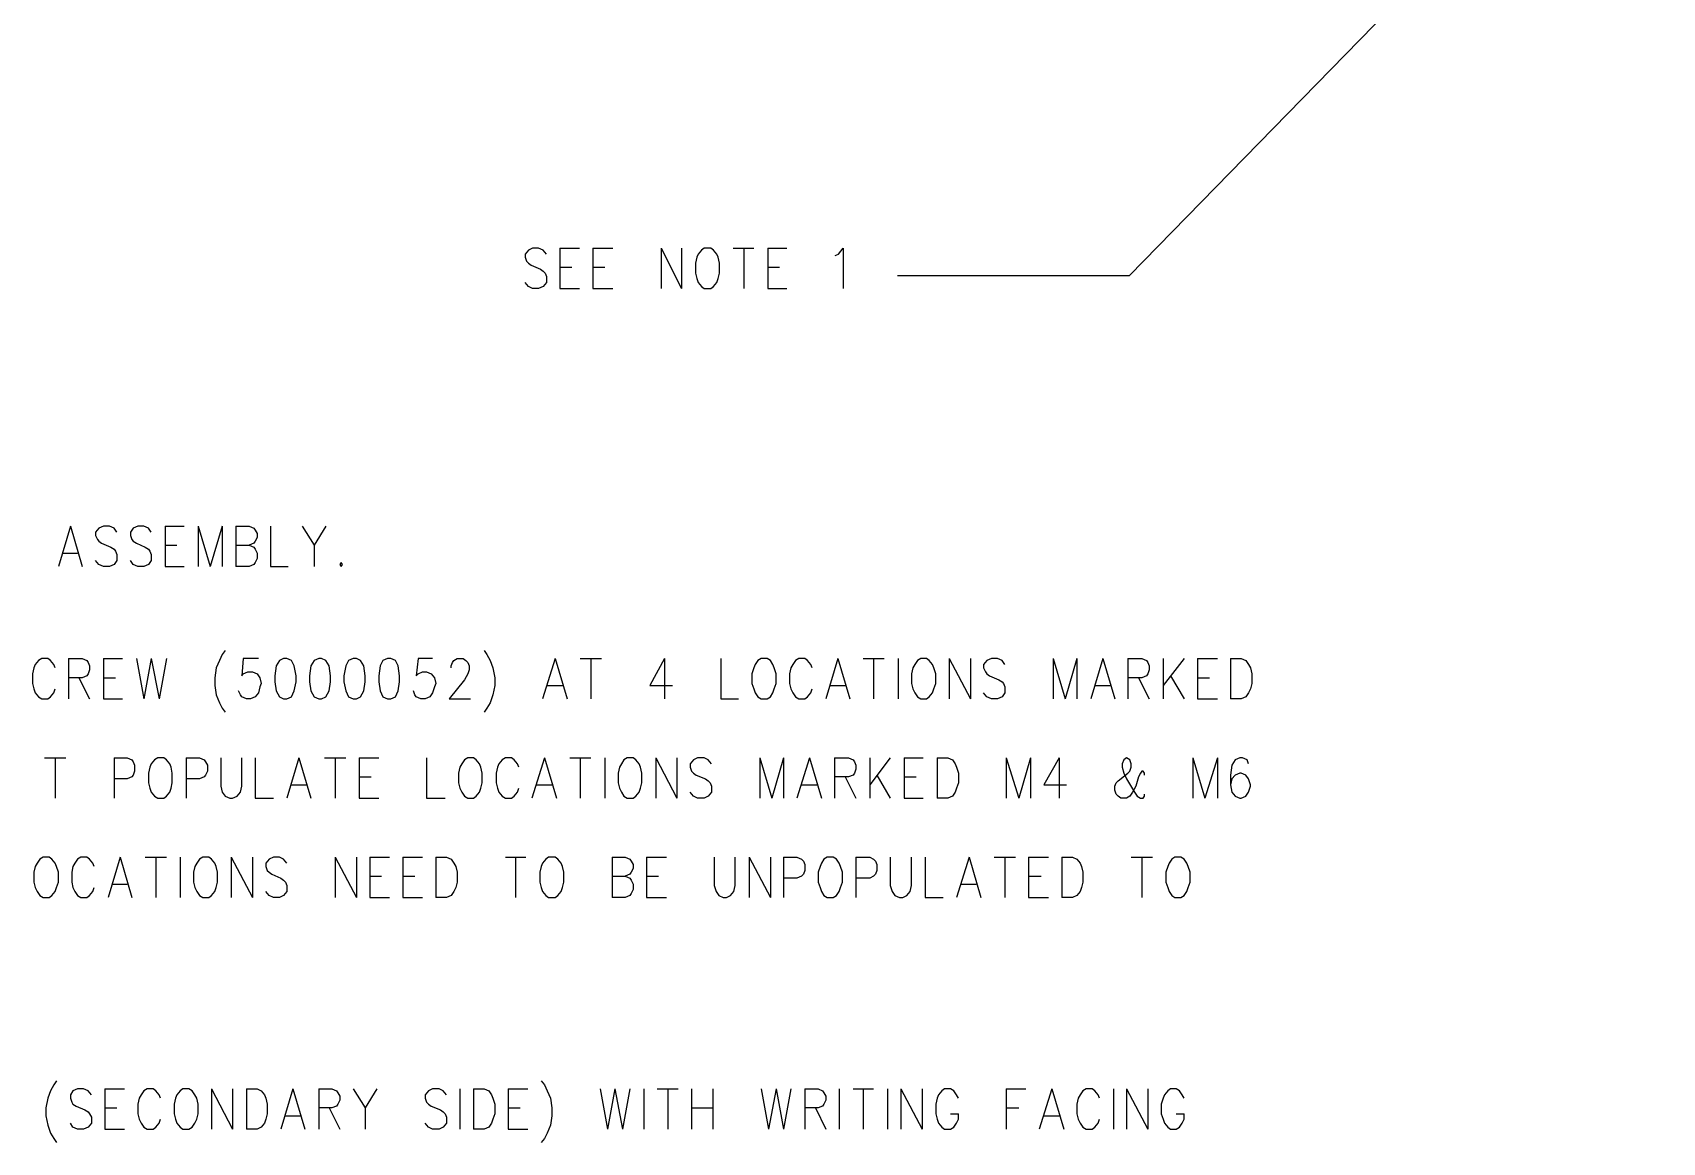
# Model space of a CAD drawing. Extents: x 11.9 to 28.1, y 10.8 to 21.2.
# Drawn here: x 14.092 to 16.553, y 12.674 to 14.351 of the extents above; entities that cross this region are included whole.
import ezdxf

# ---------------------------------------------------------------- set-up
doc = ezdxf.new("R2010")
doc.units = 0
doc.header["$MEASUREMENT"] = 0
doc.layers.add('LAYNR1', color=2, linetype='Continuous')

msp = doc.modelspace()

# ---------------------------------------------------------------- linework, layer by layer
at = {"layer": 'LAYNR1', "color": 7}
for points in [[(16.553, 14.808), (15.748, 13.983)], [(14.868, 14.016), (14.863, 14.022), (14.856, 14.025), (14.847, 14.025), (14.841, 14.022), (14.836, 14.016), (14.836, 14.011)], [(14.836, 14.011), (14.838, 14.005), (14.841, 14.002), (14.845, 13.999), (14.859, 13.993), (14.863, 13.99), (14.866, 13.987)], [(14.888, 14.025), (14.888, 13.964)], [(14.888, 14.025), (14.918, 14.025)], [(14.938, 14.025), (14.938, 13.964)], [(14.938, 14.025), (14.968, 14.025)], [(15.041, 14.025), (15.041, 13.964)], [(15.041, 14.025), (15.072, 13.964)], [(15.072, 14.025), (15.072, 13.964)], [(15.095, 14.011), (15.093, 14.002), (15.093, 13.987)], [(15.106, 14.025), (15.102, 14.022), (15.097, 14.016), (15.095, 14.011)], [(15.127, 14.011), (15.125, 14.016), (15.12, 14.022), (15.116, 14.025), (15.106, 14.025)], [(15.129, 13.987), (15.129, 14.002), (15.127, 14.011)], [(15.15, 14.025), (15.181, 14.025)], [(15.166, 14.025), (15.166, 13.964)], [(15.202, 14.025), (15.202, 13.964)], [(15.202, 14.025), (15.231, 14.025)], [(15.304, 14.014), (15.309, 14.016), (15.316, 14.025), (15.316, 13.964)], [(14.866, 13.987), (14.868, 13.982), (14.868, 13.973), (14.863, 13.967), (14.856, 13.964)], [(14.888, 13.996), (14.906, 13.996)], [(14.938, 13.996), (14.956, 13.996)], [(15.093, 13.987), (15.095, 13.979), (15.097, 13.973), (15.102, 13.967), (15.106, 13.964)], [(15.116, 13.964), (15.12, 13.967), (15.125, 13.973), (15.127, 13.979), (15.129, 13.987)], [(15.202, 13.996), (15.22, 13.996)], [(15.748, 13.983), (15.398, 13.983)], [(14.847, 13.964), (14.841, 13.967), (14.836, 13.973)], [(14.856, 13.964), (14.847, 13.964)], [(14.888, 13.964), (14.918, 13.964)], [(14.938, 13.964), (14.968, 13.964)], [(15.106, 13.964), (15.116, 13.964)], [(15.202, 13.964), (15.231, 13.964)], [(14.149, 13.605), (14.131, 13.544)], [(14.149, 13.605), (14.167, 13.544)], [(14.219, 13.596), (14.215, 13.602), (14.208, 13.605), (14.199, 13.605), (14.192, 13.602), (14.187, 13.596), (14.187, 13.591)], [(14.187, 13.591), (14.19, 13.585), (14.192, 13.582), (14.196, 13.579), (14.21, 13.573), (14.215, 13.57), (14.217, 13.567)], [(14.271, 13.596), (14.267, 13.602), (14.26, 13.605), (14.251, 13.605), (14.244, 13.602), (14.24, 13.596), (14.24, 13.591)], [(14.24, 13.591), (14.242, 13.585), (14.244, 13.582), (14.249, 13.579), (14.262, 13.573), (14.267, 13.57), (14.269, 13.567)], [(14.292, 13.605), (14.292, 13.544)], [(14.292, 13.605), (14.321, 13.605)], [(14.342, 13.605), (14.342, 13.544)], [(14.342, 13.605), (14.36, 13.544)], [(14.378, 13.605), (14.36, 13.544)], [(14.378, 13.605), (14.378, 13.544)], [(14.399, 13.605), (14.399, 13.544)], [(14.399, 13.605), (14.419, 13.605), (14.426, 13.602), (14.428, 13.599), (14.431, 13.594), (14.431, 13.588), (14.428, 13.582), (14.426, 13.579), (14.419, 13.576)], [(14.451, 13.605), (14.451, 13.544)], [(14.499, 13.605), (14.517, 13.576), (14.517, 13.544)], [(14.535, 13.605), (14.517, 13.576)], [(14.137, 13.564), (14.16, 13.564)], [(14.217, 13.567), (14.219, 13.562), (14.219, 13.553), (14.215, 13.547), (14.208, 13.544)], [(14.269, 13.567), (14.271, 13.562), (14.271, 13.553), (14.267, 13.547), (14.26, 13.544)], [(14.292, 13.576), (14.31, 13.576)], [(14.399, 13.576), (14.419, 13.576), (14.426, 13.573), (14.428, 13.57), (14.431, 13.564), (14.431, 13.556), (14.428, 13.55), (14.426, 13.547), (14.419, 13.544)], [(14.199, 13.544), (14.192, 13.547), (14.187, 13.553)], [(14.208, 13.544), (14.199, 13.544)], [(14.251, 13.544), (14.244, 13.547), (14.24, 13.553)], [(14.26, 13.544), (14.251, 13.544)], [(14.292, 13.544), (14.321, 13.544)], [(14.419, 13.544), (14.399, 13.544)], [(14.451, 13.544), (14.478, 13.544)], [(14.558, 13.55), (14.556, 13.547), (14.558, 13.544)], [(14.558, 13.544), (14.56, 13.547), (14.558, 13.55)], [(14.383, 13.417), (14.378, 13.411), (14.374, 13.402), (14.369, 13.391)], [(14.774, 13.417), (14.778, 13.411), (14.783, 13.402), (14.787, 13.391)], [(14.094, 13.391), (14.092, 13.382), (14.092, 13.367)], [(14.126, 13.391), (14.124, 13.396), (14.119, 13.402), (14.115, 13.405), (14.106, 13.405), (14.101, 13.402), (14.096, 13.396), (14.094, 13.391)], [(14.146, 13.405), (14.146, 13.344)], [(14.146, 13.405), (14.167, 13.405), (14.174, 13.402), (14.176, 13.399), (14.178, 13.394), (14.178, 13.388), (14.176, 13.382), (14.174, 13.379), (14.167, 13.376), (14.146, 13.376)], [(14.199, 13.405), (14.199, 13.344)], [(14.199, 13.405), (14.228, 13.405)], [(14.249, 13.405), (14.26, 13.344)], [(14.271, 13.405), (14.26, 13.344)], [(14.271, 13.405), (14.283, 13.344)], [(14.294, 13.405), (14.283, 13.344)], [(14.369, 13.391), (14.367, 13.376), (14.367, 13.364), (14.369, 13.35), (14.374, 13.338), (14.378, 13.33), (14.383, 13.324)], [(14.433, 13.405), (14.41, 13.405), (14.408, 13.379), (14.41, 13.382), (14.417, 13.385), (14.424, 13.385), (14.431, 13.382), (14.435, 13.376), (14.437, 13.367)], [(14.471, 13.405), (14.465, 13.402), (14.46, 13.394), (14.458, 13.379), (14.458, 13.37), (14.46, 13.356), (14.465, 13.347), (14.471, 13.344)], [(14.476, 13.344), (14.483, 13.347), (14.487, 13.356), (14.49, 13.37), (14.49, 13.379), (14.487, 13.394), (14.483, 13.402), (14.476, 13.405), (14.471, 13.405)], [(14.524, 13.405), (14.517, 13.402), (14.512, 13.394), (14.51, 13.379), (14.51, 13.37), (14.512, 13.356), (14.517, 13.347), (14.524, 13.344)], [(14.528, 13.344), (14.535, 13.347), (14.54, 13.356), (14.542, 13.37), (14.542, 13.379), (14.54, 13.394), (14.535, 13.402), (14.528, 13.405), (14.524, 13.405)], [(14.576, 13.405), (14.569, 13.402), (14.565, 13.394), (14.562, 13.379), (14.562, 13.37), (14.565, 13.356), (14.569, 13.347), (14.576, 13.344)], [(14.581, 13.344), (14.587, 13.347), (14.592, 13.356), (14.594, 13.37), (14.594, 13.379), (14.592, 13.394), (14.587, 13.402), (14.581, 13.405), (14.576, 13.405)], [(14.628, 13.405), (14.621, 13.402), (14.617, 13.394), (14.615, 13.379), (14.615, 13.37), (14.617, 13.356), (14.621, 13.347), (14.628, 13.344)], [(14.633, 13.344), (14.64, 13.347), (14.644, 13.356), (14.646, 13.37), (14.646, 13.379), (14.644, 13.394), (14.64, 13.402), (14.633, 13.405), (14.628, 13.405)], [(14.696, 13.405), (14.674, 13.405), (14.671, 13.379), (14.674, 13.382), (14.681, 13.385), (14.687, 13.385), (14.694, 13.382), (14.699, 13.376), (14.701, 13.367)], [(14.724, 13.391), (14.724, 13.394), (14.726, 13.399), (14.728, 13.402), (14.733, 13.405), (14.742, 13.405), (14.746, 13.402), (14.749, 13.399), (14.751, 13.394), (14.751, 13.388), (14.749, 13.382), (14.744, 13.373), (14.721, 13.344)], [(14.787, 13.391), (14.79, 13.376), (14.79, 13.364), (14.787, 13.35), (14.783, 13.338), (14.778, 13.33), (14.774, 13.324)], [(14.881, 13.405), (14.862, 13.344)], [(14.881, 13.405), (14.899, 13.344)], [(14.919, 13.405), (14.951, 13.405)], [(14.935, 13.405), (14.935, 13.344)], [(15.046, 13.405), (15.024, 13.364), (15.058, 13.364)], [(15.046, 13.405), (15.046, 13.344)], [(15.131, 13.405), (15.131, 13.344)], [(15.181, 13.391), (15.178, 13.382), (15.178, 13.367)], [(15.192, 13.405), (15.187, 13.402), (15.183, 13.396), (15.181, 13.391)], [(15.212, 13.391), (15.21, 13.396), (15.206, 13.402), (15.201, 13.405), (15.192, 13.405)], [(15.215, 13.367), (15.215, 13.382), (15.212, 13.391)], [(15.237, 13.391), (15.235, 13.382), (15.235, 13.367)], [(15.269, 13.391), (15.267, 13.396), (15.262, 13.402), (15.258, 13.405), (15.249, 13.405), (15.244, 13.402), (15.24, 13.396), (15.237, 13.391)], [(15.308, 13.405), (15.29, 13.344)], [(15.308, 13.405), (15.326, 13.344)], [(15.346, 13.405), (15.378, 13.405)], [(15.362, 13.405), (15.362, 13.344)], [(15.399, 13.405), (15.399, 13.344)], [(15.421, 13.391), (15.419, 13.382), (15.419, 13.367)], [(15.433, 13.405), (15.428, 13.402), (15.424, 13.396), (15.421, 13.391)], [(15.453, 13.391), (15.451, 13.396), (15.446, 13.402), (15.442, 13.405), (15.433, 13.405)], [(15.456, 13.367), (15.456, 13.382), (15.453, 13.391)], [(15.476, 13.405), (15.476, 13.344)], [(15.476, 13.405), (15.508, 13.344)], [(15.508, 13.405), (15.508, 13.344)], [(15.56, 13.396), (15.556, 13.402), (15.549, 13.405), (15.54, 13.405), (15.533, 13.402), (15.528, 13.396), (15.528, 13.391)], [(15.528, 13.391), (15.531, 13.385), (15.533, 13.382), (15.537, 13.379), (15.551, 13.373), (15.556, 13.37), (15.558, 13.367)], [(15.633, 13.405), (15.633, 13.344)], [(15.633, 13.405), (15.651, 13.344)], [(15.669, 13.405), (15.651, 13.344)], [(15.669, 13.405), (15.669, 13.344)], [(15.708, 13.405), (15.69, 13.344)], [(15.708, 13.405), (15.726, 13.344)], [(15.746, 13.405), (15.746, 13.344)], [(15.746, 13.405), (15.767, 13.405), (15.774, 13.402), (15.776, 13.399), (15.778, 13.394), (15.778, 13.388), (15.776, 13.382), (15.774, 13.379), (15.767, 13.376), (15.746, 13.376)], [(15.799, 13.405), (15.799, 13.344)], [(15.831, 13.405), (15.799, 13.364)], [(15.851, 13.405), (15.851, 13.344)], [(15.851, 13.405), (15.881, 13.405)], [(15.901, 13.405), (15.901, 13.344)], [(15.901, 13.405), (15.917, 13.405), (15.924, 13.402), (15.928, 13.396), (15.931, 13.391)], [(15.931, 13.391), (15.933, 13.382), (15.933, 13.367)], [(14.092, 13.367), (14.094, 13.359), (14.096, 13.353), (14.101, 13.347), (14.106, 13.344)], [(14.162, 13.376), (14.178, 13.344)], [(14.199, 13.376), (14.217, 13.376)], [(14.437, 13.367), (14.435, 13.362), (14.433, 13.353), (14.428, 13.347), (14.421, 13.344)], [(14.701, 13.367), (14.699, 13.362), (14.696, 13.353), (14.692, 13.347), (14.685, 13.344)], [(14.869, 13.364), (14.892, 13.364)], [(15.178, 13.367), (15.181, 13.359), (15.183, 13.353), (15.187, 13.347), (15.192, 13.344)], [(15.201, 13.344), (15.206, 13.347), (15.21, 13.353), (15.212, 13.359), (15.215, 13.367)], [(15.235, 13.367), (15.237, 13.359), (15.24, 13.353), (15.244, 13.347), (15.249, 13.344)], [(15.296, 13.364), (15.319, 13.364)], [(15.419, 13.367), (15.421, 13.359), (15.424, 13.353), (15.428, 13.347), (15.433, 13.344)], [(15.442, 13.344), (15.446, 13.347), (15.451, 13.353), (15.453, 13.359), (15.456, 13.367)], [(15.558, 13.367), (15.56, 13.362), (15.56, 13.353), (15.556, 13.347), (15.549, 13.344)], [(15.696, 13.364), (15.719, 13.364)], [(15.762, 13.376), (15.778, 13.344)], [(15.81, 13.379), (15.831, 13.344)], [(15.851, 13.376), (15.869, 13.376)], [(15.933, 13.367), (15.931, 13.359), (15.928, 13.353), (15.924, 13.347), (15.917, 13.344)], [(14.106, 13.344), (14.115, 13.344)], [(14.115, 13.344), (14.119, 13.347), (14.124, 13.353), (14.126, 13.359)], [(14.199, 13.344), (14.228, 13.344)], [(14.415, 13.344), (14.408, 13.347), (14.406, 13.35), (14.403, 13.356)], [(14.421, 13.344), (14.415, 13.344)], [(14.471, 13.344), (14.476, 13.344)], [(14.524, 13.344), (14.528, 13.344)], [(14.576, 13.344), (14.581, 13.344)], [(14.628, 13.344), (14.633, 13.344)], [(14.678, 13.344), (14.671, 13.347), (14.669, 13.35), (14.667, 13.356)], [(14.685, 13.344), (14.678, 13.344)], [(14.721, 13.344), (14.753, 13.344)], [(15.131, 13.344), (15.158, 13.344)], [(15.192, 13.344), (15.201, 13.344)], [(15.249, 13.344), (15.258, 13.344)], [(15.258, 13.344), (15.262, 13.347), (15.267, 13.353), (15.269, 13.359)], [(15.433, 13.344), (15.442, 13.344)], [(15.54, 13.344), (15.533, 13.347), (15.528, 13.353)], [(15.549, 13.344), (15.54, 13.344)], [(15.851, 13.344), (15.881, 13.344)], [(15.917, 13.344), (15.901, 13.344)], [(14.11, 13.255), (14.142, 13.255)], [(14.126, 13.255), (14.126, 13.194)], [(14.215, 13.255), (14.215, 13.194)], [(14.215, 13.255), (14.235, 13.255), (14.242, 13.252), (14.244, 13.249), (14.246, 13.244), (14.246, 13.235), (14.244, 13.229), (14.242, 13.226), (14.235, 13.223), (14.215, 13.223)], [(14.269, 13.241), (14.267, 13.232), (14.267, 13.217)], [(14.281, 13.255), (14.276, 13.252), (14.271, 13.246), (14.269, 13.241)], [(14.301, 13.241), (14.299, 13.246), (14.294, 13.252), (14.29, 13.255), (14.281, 13.255)], [(14.303, 13.217), (14.303, 13.232), (14.301, 13.241)], [(14.324, 13.255), (14.324, 13.194)], [(14.324, 13.255), (14.344, 13.255), (14.351, 13.252), (14.353, 13.249), (14.356, 13.244), (14.356, 13.235), (14.353, 13.229), (14.351, 13.226), (14.344, 13.223), (14.324, 13.223)], [(14.376, 13.255), (14.376, 13.212), (14.378, 13.203), (14.383, 13.197), (14.39, 13.194)], [(14.394, 13.194), (14.401, 13.197), (14.406, 13.203), (14.408, 13.212), (14.408, 13.255)], [(14.428, 13.255), (14.428, 13.194)], [(14.494, 13.255), (14.476, 13.194)], [(14.494, 13.255), (14.512, 13.194)], [(14.533, 13.255), (14.565, 13.255)], [(14.549, 13.255), (14.549, 13.194)], [(14.585, 13.255), (14.585, 13.194)], [(14.585, 13.255), (14.615, 13.255)], [(14.687, 13.255), (14.687, 13.194)], [(14.737, 13.241), (14.735, 13.232), (14.735, 13.217)], [(14.749, 13.255), (14.744, 13.252), (14.74, 13.246), (14.737, 13.241)], [(14.769, 13.241), (14.767, 13.246), (14.762, 13.252), (14.758, 13.255), (14.749, 13.255)], [(14.771, 13.217), (14.771, 13.232), (14.769, 13.241)], [(14.794, 13.241), (14.792, 13.232), (14.792, 13.217)], [(14.826, 13.241), (14.824, 13.246), (14.819, 13.252), (14.815, 13.255), (14.806, 13.255), (14.801, 13.252), (14.796, 13.246), (14.794, 13.241)], [(14.865, 13.255), (14.846, 13.194)], [(14.865, 13.255), (14.883, 13.194)], [(14.903, 13.255), (14.935, 13.255)], [(14.919, 13.255), (14.919, 13.194)], [(14.956, 13.255), (14.956, 13.194)], [(14.978, 13.241), (14.976, 13.232), (14.976, 13.217)], [(14.99, 13.255), (14.985, 13.252), (14.981, 13.246), (14.978, 13.241)], [(15.01, 13.241), (15.008, 13.246), (15.003, 13.252), (14.999, 13.255), (14.99, 13.255)], [(15.012, 13.217), (15.012, 13.232), (15.01, 13.241)], [(15.033, 13.255), (15.033, 13.194)], [(15.033, 13.255), (15.065, 13.194)], [(15.065, 13.255), (15.065, 13.194)], [(15.117, 13.246), (15.112, 13.252), (15.106, 13.255), (15.096, 13.255), (15.09, 13.252), (15.085, 13.246), (15.085, 13.241)], [(15.085, 13.241), (15.087, 13.235), (15.09, 13.232), (15.094, 13.229), (15.108, 13.223), (15.112, 13.22), (15.115, 13.217)], [(15.19, 13.255), (15.19, 13.194)], [(15.19, 13.255), (15.208, 13.194)], [(15.226, 13.255), (15.208, 13.194)], [(15.226, 13.255), (15.226, 13.194)], [(15.265, 13.255), (15.246, 13.194)], [(15.265, 13.255), (15.283, 13.194)], [(15.303, 13.255), (15.303, 13.194)], [(15.303, 13.255), (15.324, 13.255), (15.331, 13.252), (15.333, 13.249), (15.335, 13.244), (15.335, 13.238), (15.333, 13.232), (15.331, 13.229), (15.324, 13.226), (15.303, 13.226)], [(15.356, 13.255), (15.356, 13.194)], [(15.387, 13.255), (15.356, 13.214)], [(15.408, 13.255), (15.408, 13.194)], [(15.408, 13.255), (15.437, 13.255)], [(15.458, 13.255), (15.458, 13.194)], [(15.458, 13.255), (15.474, 13.255), (15.481, 13.252), (15.485, 13.246), (15.487, 13.241)], [(15.487, 13.241), (15.49, 13.232), (15.49, 13.217)], [(15.562, 13.255), (15.562, 13.194)], [(15.562, 13.255), (15.581, 13.194)], [(15.599, 13.255), (15.581, 13.194)], [(15.599, 13.255), (15.599, 13.194)], [(15.642, 13.255), (15.619, 13.214), (15.653, 13.214)], [(15.642, 13.255), (15.642, 13.194)], [(15.728, 13.217), (15.731, 13.22), (15.746, 13.232), (15.749, 13.235), (15.751, 13.241)], [(15.751, 13.241), (15.751, 13.246), (15.749, 13.252), (15.744, 13.255), (15.74, 13.252), (15.737, 13.246), (15.737, 13.241)], [(15.737, 13.241), (15.74, 13.232), (15.744, 13.223), (15.756, 13.203), (15.76, 13.197), (15.765, 13.194)], [(15.844, 13.255), (15.844, 13.194)], [(15.844, 13.255), (15.862, 13.194)], [(15.881, 13.255), (15.862, 13.194)], [(15.881, 13.255), (15.881, 13.194)], [(15.928, 13.246), (15.926, 13.252), (15.919, 13.255), (15.915, 13.255), (15.908, 13.252), (15.903, 13.244), (15.901, 13.229), (15.901, 13.214), (15.903, 13.203), (15.908, 13.197), (15.915, 13.194)], [(14.267, 13.217), (14.269, 13.209), (14.271, 13.203), (14.276, 13.197), (14.281, 13.194)], [(14.29, 13.194), (14.294, 13.197), (14.299, 13.203), (14.301, 13.209), (14.303, 13.217)], [(14.585, 13.226), (14.603, 13.226)], [(14.735, 13.217), (14.737, 13.209), (14.74, 13.203), (14.744, 13.197), (14.749, 13.194)], [(14.758, 13.194), (14.762, 13.197), (14.767, 13.203), (14.769, 13.209), (14.771, 13.217)], [(14.792, 13.217), (14.794, 13.209), (14.796, 13.203), (14.801, 13.197), (14.806, 13.194)], [(14.976, 13.217), (14.978, 13.209), (14.981, 13.203), (14.985, 13.197), (14.99, 13.194)], [(14.999, 13.194), (15.003, 13.197), (15.008, 13.203), (15.01, 13.209), (15.012, 13.217)], [(15.115, 13.217), (15.117, 13.212), (15.117, 13.203), (15.112, 13.197), (15.106, 13.194)], [(15.319, 13.226), (15.335, 13.194)], [(15.367, 13.229), (15.387, 13.194)], [(15.408, 13.226), (15.426, 13.226)], [(15.49, 13.217), (15.487, 13.209), (15.485, 13.203), (15.481, 13.197), (15.474, 13.194)], [(15.735, 13.194), (15.731, 13.197), (15.728, 13.2), (15.726, 13.206), (15.726, 13.212), (15.728, 13.217)], [(15.771, 13.229), (15.771, 13.232), (15.769, 13.235), (15.767, 13.235), (15.765, 13.232), (15.762, 13.226), (15.758, 13.212), (15.753, 13.203), (15.749, 13.197), (15.744, 13.194)], [(15.917, 13.194), (15.924, 13.197), (15.928, 13.203), (15.931, 13.212), (15.931, 13.214), (15.928, 13.223), (15.924, 13.229), (15.917, 13.232), (15.915, 13.232), (15.908, 13.229), (15.903, 13.223), (15.901, 13.214)], [(14.281, 13.194), (14.29, 13.194)], [(14.39, 13.194), (14.394, 13.194)], [(14.428, 13.194), (14.456, 13.194)], [(14.483, 13.214), (14.506, 13.214)], [(14.585, 13.194), (14.615, 13.194)], [(14.687, 13.194), (14.715, 13.194)], [(14.749, 13.194), (14.758, 13.194)], [(14.806, 13.194), (14.815, 13.194)], [(14.815, 13.194), (14.819, 13.197), (14.824, 13.203), (14.826, 13.209)], [(14.853, 13.214), (14.876, 13.214)], [(14.99, 13.194), (14.999, 13.194)], [(15.096, 13.194), (15.09, 13.197), (15.085, 13.203)], [(15.106, 13.194), (15.096, 13.194)], [(15.253, 13.214), (15.276, 13.214)], [(15.408, 13.194), (15.437, 13.194)], [(15.474, 13.194), (15.458, 13.194)], [(15.744, 13.194), (15.735, 13.194)], [(15.765, 13.194), (15.769, 13.194)], [(15.769, 13.194), (15.771, 13.197), (15.771, 13.2)], [(15.915, 13.194), (15.917, 13.194)], [(14.108, 13.105), (14.103, 13.102), (14.099, 13.096), (14.096, 13.091)], [(14.128, 13.091), (14.126, 13.096), (14.121, 13.102), (14.117, 13.105), (14.108, 13.105)], [(14.185, 13.091), (14.183, 13.096), (14.178, 13.102), (14.174, 13.105), (14.165, 13.105), (14.16, 13.102), (14.156, 13.096), (14.153, 13.091)], [(14.224, 13.105), (14.206, 13.044)], [(14.224, 13.105), (14.242, 13.044)], [(14.262, 13.105), (14.294, 13.105)], [(14.278, 13.105), (14.278, 13.044)], [(14.315, 13.105), (14.315, 13.044)], [(14.349, 13.105), (14.344, 13.102), (14.34, 13.096), (14.337, 13.091)], [(14.369, 13.091), (14.367, 13.096), (14.362, 13.102), (14.358, 13.105), (14.349, 13.105)], [(14.392, 13.105), (14.392, 13.044)], [(14.392, 13.105), (14.424, 13.044)], [(14.424, 13.105), (14.424, 13.044)], [(14.476, 13.096), (14.471, 13.102), (14.465, 13.105), (14.456, 13.105), (14.449, 13.102), (14.444, 13.096), (14.444, 13.091)], [(14.549, 13.105), (14.549, 13.044)], [(14.549, 13.105), (14.581, 13.044)], [(14.581, 13.105), (14.581, 13.044)], [(14.601, 13.105), (14.601, 13.044)], [(14.601, 13.105), (14.631, 13.105)], [(14.651, 13.105), (14.651, 13.044)], [(14.651, 13.105), (14.681, 13.105)], [(14.701, 13.105), (14.701, 13.044)], [(14.701, 13.105), (14.717, 13.105), (14.724, 13.102), (14.728, 13.096), (14.731, 13.091)], [(14.806, 13.105), (14.837, 13.105)], [(14.821, 13.105), (14.821, 13.044)], [(14.871, 13.105), (14.867, 13.102), (14.862, 13.096), (14.86, 13.091)], [(14.892, 13.091), (14.89, 13.096), (14.885, 13.102), (14.881, 13.105), (14.871, 13.105)], [(14.967, 13.105), (14.967, 13.044)], [(14.967, 13.105), (14.987, 13.105), (14.994, 13.102), (14.996, 13.099), (14.999, 13.094), (14.999, 13.088), (14.996, 13.082), (14.994, 13.079), (14.987, 13.076)], [(15.019, 13.105), (15.019, 13.044)], [(15.019, 13.105), (15.049, 13.105)], [(15.121, 13.105), (15.121, 13.062), (15.124, 13.053), (15.128, 13.047), (15.135, 13.044)], [(15.14, 13.044), (15.146, 13.047), (15.151, 13.053), (15.153, 13.062), (15.153, 13.105)], [(15.174, 13.105), (15.174, 13.044)], [(15.174, 13.105), (15.206, 13.044)], [(15.206, 13.105), (15.206, 13.044)], [(15.226, 13.105), (15.226, 13.044)], [(15.226, 13.105), (15.246, 13.105), (15.253, 13.102), (15.256, 13.099), (15.258, 13.094), (15.258, 13.085), (15.256, 13.079), (15.253, 13.076), (15.246, 13.073), (15.226, 13.073)], [(15.292, 13.105), (15.287, 13.102), (15.283, 13.096), (15.281, 13.091)], [(15.312, 13.091), (15.31, 13.096), (15.306, 13.102), (15.301, 13.105), (15.292, 13.105)], [(15.335, 13.105), (15.335, 13.044)], [(15.335, 13.105), (15.356, 13.105), (15.362, 13.102), (15.365, 13.099), (15.367, 13.094), (15.367, 13.085), (15.365, 13.079), (15.362, 13.076), (15.356, 13.073), (15.335, 13.073)], [(15.387, 13.105), (15.387, 13.062), (15.39, 13.053), (15.394, 13.047), (15.401, 13.044)], [(15.406, 13.044), (15.412, 13.047), (15.417, 13.053), (15.419, 13.062), (15.419, 13.105)], [(15.44, 13.105), (15.44, 13.044)], [(15.506, 13.105), (15.487, 13.044)], [(15.506, 13.105), (15.524, 13.044)], [(15.544, 13.105), (15.576, 13.105)], [(15.56, 13.105), (15.56, 13.044)], [(15.596, 13.105), (15.596, 13.044)], [(15.596, 13.105), (15.626, 13.105)], [(15.646, 13.105), (15.646, 13.044)], [(15.646, 13.105), (15.662, 13.105), (15.669, 13.102), (15.674, 13.096), (15.676, 13.091)], [(15.751, 13.105), (15.783, 13.105)], [(15.767, 13.105), (15.767, 13.044)], [(15.817, 13.105), (15.812, 13.102), (15.808, 13.096), (15.806, 13.091)], [(15.837, 13.091), (15.835, 13.096), (15.831, 13.102), (15.826, 13.105), (15.817, 13.105)], [(14.096, 13.091), (14.094, 13.082), (14.094, 13.067)], [(14.131, 13.067), (14.131, 13.082), (14.128, 13.091)], [(14.153, 13.091), (14.151, 13.082), (14.151, 13.067)], [(14.337, 13.091), (14.335, 13.082), (14.335, 13.067)], [(14.371, 13.067), (14.371, 13.082), (14.369, 13.091)], [(14.444, 13.091), (14.446, 13.085), (14.449, 13.082), (14.453, 13.079), (14.467, 13.073), (14.471, 13.07), (14.474, 13.067)], [(14.601, 13.076), (14.619, 13.076)], [(14.651, 13.076), (14.669, 13.076)], [(14.731, 13.091), (14.733, 13.082), (14.733, 13.067)], [(14.86, 13.091), (14.858, 13.082), (14.858, 13.067)], [(14.894, 13.067), (14.894, 13.082), (14.892, 13.091)], [(14.967, 13.076), (14.987, 13.076), (14.994, 13.073), (14.996, 13.07), (14.999, 13.064), (14.999, 13.056), (14.996, 13.05), (14.994, 13.047), (14.987, 13.044)], [(15.019, 13.076), (15.037, 13.076)], [(15.281, 13.091), (15.278, 13.082), (15.278, 13.067)], [(15.315, 13.067), (15.315, 13.082), (15.312, 13.091)], [(15.596, 13.076), (15.615, 13.076)], [(15.676, 13.091), (15.678, 13.082), (15.678, 13.067)], [(15.806, 13.091), (15.803, 13.082), (15.803, 13.067)], [(15.84, 13.067), (15.84, 13.082), (15.837, 13.091)], [(14.094, 13.067), (14.096, 13.059), (14.099, 13.053), (14.103, 13.047), (14.108, 13.044)], [(14.108, 13.044), (14.117, 13.044)], [(14.117, 13.044), (14.121, 13.047), (14.126, 13.053), (14.128, 13.059), (14.131, 13.067)], [(14.151, 13.067), (14.153, 13.059), (14.156, 13.053), (14.16, 13.047), (14.165, 13.044)], [(14.165, 13.044), (14.174, 13.044)], [(14.174, 13.044), (14.178, 13.047), (14.183, 13.053), (14.185, 13.059)], [(14.212, 13.064), (14.235, 13.064)], [(14.335, 13.067), (14.337, 13.059), (14.34, 13.053), (14.344, 13.047), (14.349, 13.044)], [(14.349, 13.044), (14.358, 13.044)], [(14.358, 13.044), (14.362, 13.047), (14.367, 13.053), (14.369, 13.059), (14.371, 13.067)], [(14.456, 13.044), (14.449, 13.047), (14.444, 13.053)], [(14.465, 13.044), (14.456, 13.044)], [(14.474, 13.067), (14.476, 13.062), (14.476, 13.053), (14.471, 13.047), (14.465, 13.044)], [(14.601, 13.044), (14.631, 13.044)], [(14.651, 13.044), (14.681, 13.044)], [(14.717, 13.044), (14.701, 13.044)], [(14.733, 13.067), (14.731, 13.059), (14.728, 13.053), (14.724, 13.047), (14.717, 13.044)], [(14.858, 13.067), (14.86, 13.059), (14.862, 13.053), (14.867, 13.047), (14.871, 13.044)], [(14.871, 13.044), (14.881, 13.044)], [(14.881, 13.044), (14.885, 13.047), (14.89, 13.053), (14.892, 13.059), (14.894, 13.067)], [(14.987, 13.044), (14.967, 13.044)], [(15.019, 13.044), (15.049, 13.044)], [(15.135, 13.044), (15.14, 13.044)], [(15.278, 13.067), (15.281, 13.059), (15.283, 13.053), (15.287, 13.047), (15.292, 13.044)], [(15.292, 13.044), (15.301, 13.044)], [(15.301, 13.044), (15.306, 13.047), (15.31, 13.053), (15.312, 13.059), (15.315, 13.067)], [(15.401, 13.044), (15.406, 13.044)], [(15.44, 13.044), (15.467, 13.044)], [(15.494, 13.064), (15.517, 13.064)], [(15.596, 13.044), (15.626, 13.044)], [(15.662, 13.044), (15.646, 13.044)], [(15.678, 13.067), (15.676, 13.059), (15.674, 13.053), (15.669, 13.047), (15.662, 13.044)], [(15.803, 13.067), (15.806, 13.059), (15.808, 13.053), (15.812, 13.047), (15.817, 13.044)], [(15.817, 13.044), (15.826, 13.044)], [(15.826, 13.044), (15.831, 13.047), (15.835, 13.053), (15.837, 13.059), (15.84, 13.067)], [(14.128, 12.767), (14.124, 12.761), (14.119, 12.752), (14.115, 12.741)], [(14.181, 12.746), (14.176, 12.752), (14.169, 12.755), (14.16, 12.755), (14.153, 12.752), (14.149, 12.746), (14.149, 12.741)], [(14.201, 12.755), (14.201, 12.694)], [(14.201, 12.755), (14.231, 12.755)], [(14.285, 12.741), (14.283, 12.746), (14.278, 12.752), (14.274, 12.755), (14.265, 12.755), (14.26, 12.752), (14.256, 12.746), (14.253, 12.741)], [(14.319, 12.755), (14.315, 12.752), (14.31, 12.746), (14.308, 12.741)], [(14.34, 12.741), (14.337, 12.746), (14.333, 12.752), (14.328, 12.755), (14.319, 12.755)], [(14.362, 12.755), (14.362, 12.694)], [(14.362, 12.755), (14.394, 12.694)], [(14.394, 12.755), (14.394, 12.694)], [(14.415, 12.755), (14.415, 12.694)], [(14.415, 12.755), (14.431, 12.755), (14.437, 12.752), (14.442, 12.746), (14.444, 12.741)], [(14.485, 12.755), (14.467, 12.694)], [(14.485, 12.755), (14.503, 12.694)], [(14.524, 12.755), (14.524, 12.694)], [(14.524, 12.755), (14.544, 12.755), (14.551, 12.752), (14.553, 12.749), (14.556, 12.744), (14.556, 12.738), (14.553, 12.732), (14.551, 12.729), (14.544, 12.726), (14.524, 12.726)], [(14.576, 12.755), (14.594, 12.726), (14.594, 12.694)], [(14.612, 12.755), (14.594, 12.726)], [(14.717, 12.746), (14.712, 12.752), (14.706, 12.755), (14.696, 12.755), (14.69, 12.752), (14.685, 12.746), (14.685, 12.741)], [(14.737, 12.755), (14.737, 12.694)], [(14.758, 12.755), (14.758, 12.694)], [(14.758, 12.755), (14.774, 12.755), (14.781, 12.752), (14.785, 12.746), (14.787, 12.741)], [(14.81, 12.755), (14.81, 12.694)], [(14.81, 12.755), (14.84, 12.755)], [(14.86, 12.767), (14.865, 12.761), (14.869, 12.752), (14.874, 12.741)], [(14.949, 12.755), (14.96, 12.694)], [(14.971, 12.755), (14.96, 12.694)], [(14.971, 12.755), (14.983, 12.694)], [(14.994, 12.755), (14.983, 12.694)], [(15.015, 12.755), (15.015, 12.694)], [(15.035, 12.755), (15.067, 12.755)], [(15.051, 12.755), (15.051, 12.694)], [(15.087, 12.755), (15.087, 12.694)], [(15.119, 12.755), (15.119, 12.694)], [(15.192, 12.755), (15.203, 12.694)], [(15.215, 12.755), (15.203, 12.694)], [(15.215, 12.755), (15.226, 12.694)], [(15.237, 12.755), (15.226, 12.694)], [(15.258, 12.755), (15.258, 12.694)], [(15.258, 12.755), (15.278, 12.755), (15.285, 12.752), (15.287, 12.749), (15.29, 12.744), (15.29, 12.738), (15.287, 12.732), (15.285, 12.729), (15.278, 12.726), (15.258, 12.726)], [(15.31, 12.755), (15.31, 12.694)], [(15.331, 12.755), (15.362, 12.755)], [(15.346, 12.755), (15.346, 12.694)], [(15.383, 12.755), (15.383, 12.694)], [(15.403, 12.755), (15.403, 12.694)], [(15.403, 12.755), (15.435, 12.694)], [(15.435, 12.755), (15.435, 12.694)], [(15.49, 12.741), (15.487, 12.746), (15.483, 12.752), (15.478, 12.755), (15.469, 12.755), (15.465, 12.752), (15.46, 12.746), (15.458, 12.741)], [(15.562, 12.755), (15.562, 12.694)], [(15.562, 12.755), (15.592, 12.755)], [(15.631, 12.755), (15.612, 12.694)], [(15.631, 12.755), (15.649, 12.694)], [(15.703, 12.741), (15.701, 12.746), (15.696, 12.752), (15.692, 12.755), (15.683, 12.755), (15.678, 12.752), (15.674, 12.746), (15.671, 12.741)], [(15.724, 12.755), (15.724, 12.694)], [(15.744, 12.755), (15.744, 12.694)], [(15.744, 12.755), (15.776, 12.694)], [(15.776, 12.755), (15.776, 12.694)], [(15.831, 12.741), (15.828, 12.746), (15.824, 12.752), (15.819, 12.755), (15.81, 12.755), (15.806, 12.752), (15.801, 12.746), (15.799, 12.741)], [(14.115, 12.741), (14.112, 12.726), (14.112, 12.714), (14.115, 12.7), (14.119, 12.688), (14.124, 12.68), (14.128, 12.674)], [(14.149, 12.741), (14.151, 12.735), (14.153, 12.732), (14.158, 12.729), (14.171, 12.723), (14.176, 12.72), (14.178, 12.717)], [(14.201, 12.726), (14.219, 12.726)], [(14.253, 12.741), (14.251, 12.732), (14.251, 12.717)], [(14.308, 12.741), (14.306, 12.732), (14.306, 12.717)], [(14.342, 12.717), (14.342, 12.732), (14.34, 12.741)], [(14.444, 12.741), (14.446, 12.732), (14.446, 12.717)], [(14.54, 12.726), (14.556, 12.694)], [(14.685, 12.741), (14.687, 12.735), (14.69, 12.732), (14.694, 12.729), (14.708, 12.723), (14.712, 12.72), (14.715, 12.717)], [(14.787, 12.741), (14.79, 12.732), (14.79, 12.717)], [(14.81, 12.726), (14.828, 12.726)], [(14.874, 12.741), (14.876, 12.726), (14.876, 12.714), (14.874, 12.7), (14.869, 12.688), (14.865, 12.68), (14.86, 12.674)], [(15.087, 12.726), (15.119, 12.726)], [(15.274, 12.726), (15.29, 12.694)], [(15.458, 12.741), (15.456, 12.732), (15.456, 12.717)], [(15.562, 12.726), (15.581, 12.726)], [(15.671, 12.741), (15.669, 12.732), (15.669, 12.717)], [(15.799, 12.741), (15.796, 12.732), (15.796, 12.717)], [(14.16, 12.694), (14.153, 12.697), (14.149, 12.703)], [(14.178, 12.717), (14.181, 12.712), (14.181, 12.703), (14.176, 12.697), (14.169, 12.694)], [(14.251, 12.717), (14.253, 12.709), (14.256, 12.703), (14.26, 12.697), (14.265, 12.694)], [(14.274, 12.694), (14.278, 12.697), (14.283, 12.703), (14.285, 12.709)], [(14.306, 12.717), (14.308, 12.709), (14.31, 12.703), (14.315, 12.697), (14.319, 12.694)], [(14.328, 12.694), (14.333, 12.697), (14.337, 12.703), (14.34, 12.709), (14.342, 12.717)], [(14.446, 12.717), (14.444, 12.709), (14.442, 12.703), (14.437, 12.697), (14.431, 12.694)], [(14.474, 12.714), (14.496, 12.714)], [(14.696, 12.694), (14.69, 12.697), (14.685, 12.703)], [(14.715, 12.717), (14.717, 12.712), (14.717, 12.703), (14.712, 12.697), (14.706, 12.694)], [(14.79, 12.717), (14.787, 12.709), (14.785, 12.703), (14.781, 12.697), (14.774, 12.694)], [(15.456, 12.717), (15.458, 12.709), (15.46, 12.703), (15.465, 12.697), (15.469, 12.694)], [(15.478, 12.694), (15.483, 12.697), (15.487, 12.703), (15.49, 12.709), (15.49, 12.717)], [(15.478, 12.717), (15.49, 12.717)], [(15.619, 12.714), (15.642, 12.714)], [(15.669, 12.717), (15.671, 12.709), (15.674, 12.703), (15.678, 12.697), (15.683, 12.694)], [(15.692, 12.694), (15.696, 12.697), (15.701, 12.703), (15.703, 12.709)], [(15.796, 12.717), (15.799, 12.709), (15.801, 12.703), (15.806, 12.697), (15.81, 12.694)], [(15.819, 12.694), (15.824, 12.697), (15.828, 12.703), (15.831, 12.709), (15.831, 12.717)], [(15.819, 12.717), (15.831, 12.717)], [(14.169, 12.694), (14.16, 12.694)], [(14.201, 12.694), (14.231, 12.694)], [(14.265, 12.694), (14.274, 12.694)], [(14.319, 12.694), (14.328, 12.694)], [(14.431, 12.694), (14.415, 12.694)], [(14.706, 12.694), (14.696, 12.694)], [(14.774, 12.694), (14.758, 12.694)], [(14.81, 12.694), (14.84, 12.694)], [(15.469, 12.694), (15.478, 12.694)], [(15.683, 12.694), (15.692, 12.694)], [(15.81, 12.694), (15.819, 12.694)]]:
    msp.add_lwpolyline(points, dxfattribs=at)

doc.saveas('drawing.dxf')
